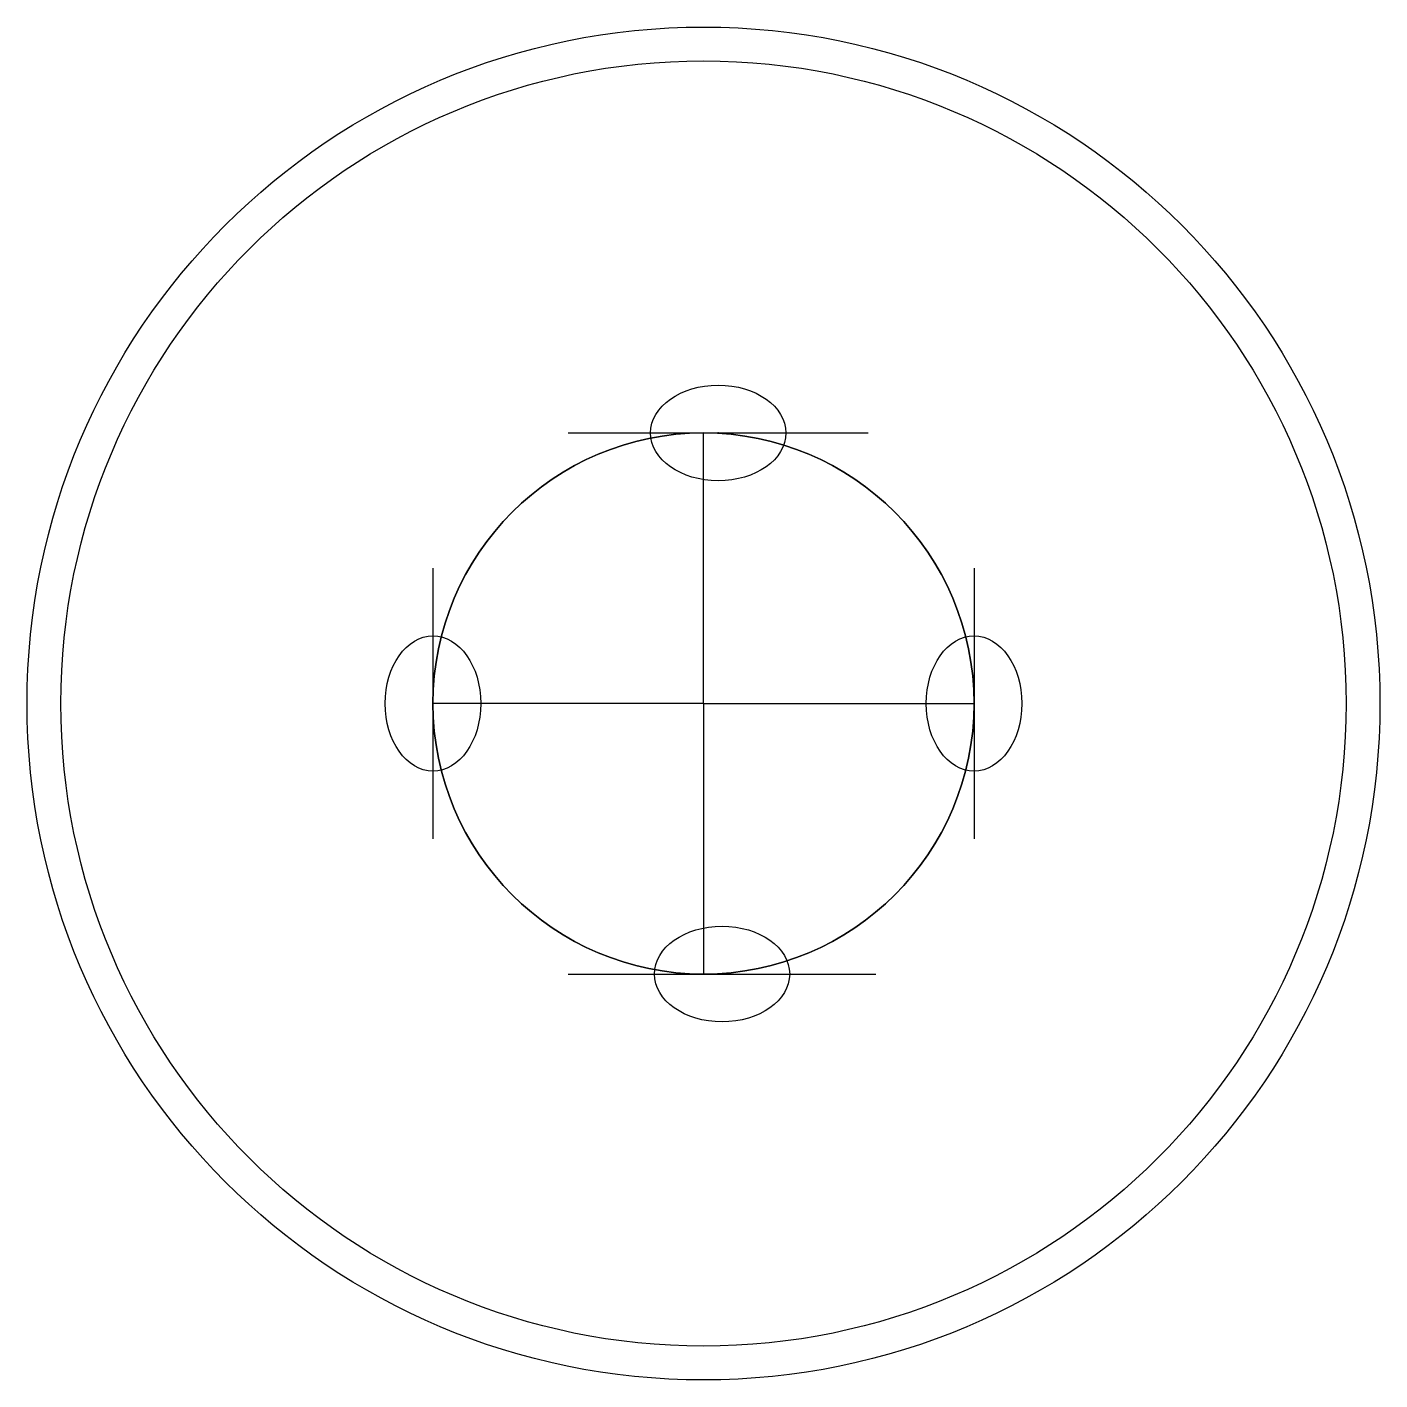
# Model space of a CAD drawing. Header units: centimetres. Extents: x -5 to 5, y -5 to 5.
import ezdxf

# ---------------------------------------------------------------- set-up
doc = ezdxf.new("R2010")
doc.units = ezdxf.units.CM
doc.header["$MEASUREMENT"] = 0
for name, color, linetype in [('INJECTOR PLATE (FIRST DESIGN RAW) v4_Sketch1', 7, 'Continuous'), ('INJECTOR PLATE (FIRST DESIGN RAW) v4_Sketch10', 7, 'Continuous'), ('INJECTOR PLATE (FIRST DESIGN RAW) v4_Sketch2', 7, 'Continuous'), ('INJECTOR PLATE (FIRST DESIGN RAW) v4_Sketch3', 7, 'Continuous'), ('INJECTOR PLATE (FIRST DESIGN RAW) v4_Sketch4', 7, 'Continuous'), ('INJECTOR PLATE (FIRST DESIGN RAW) v4_Sketch5', 7, 'Continuous'), ('INJECTOR PLATE (FIRST DESIGN RAW) v4_Sketch6', 7, 'Continuous'), ('INJECTOR PLATE (FIRST DESIGN RAW) v4_Sketch7', 7, 'Continuous'), ('INJECTOR PLATE (FIRST DESIGN RAW) v4_Sketch8', 7, 'Continuous'), ('INJECTOR PLATE (FIRST DESIGN RAW) v4_Sketch9', 7, 'Continuous')]:
    doc.layers.add(name, color=color, linetype=linetype)

msp = doc.modelspace()

# ---------------------------------------------------------------- linework, layer by layer
at = {"layer": 'INJECTOR PLATE (FIRST DESIGN RAW) v4_Sketch1'}
msp.add_circle((0, 0), 5, dxfattribs=at)
msp.add_point((0, 0), dxfattribs=at)
at = {"layer": 'INJECTOR PLATE (FIRST DESIGN RAW) v4_Sketch10', "extrusion": (0, 0.707107, 0.707107)}
msp.add_circle((-0.109, -0.707, 2.121), 0.5, dxfattribs=at)
at = {"layer": 'INJECTOR PLATE (FIRST DESIGN RAW) v4_Sketch10'}
msp.add_point((0.109, 2, 1), dxfattribs=at)
at = {"layer": 'INJECTOR PLATE (FIRST DESIGN RAW) v4_Sketch2'}
msp.add_circle((0, 0, 1), 4.75, dxfattribs=at)
msp.add_point((0, 0, 1), dxfattribs=at)
at = {"layer": 'INJECTOR PLATE (FIRST DESIGN RAW) v4_Sketch3'}
msp.add_circle((0, 0), 2, dxfattribs=at)
msp.add_point((0, 0), dxfattribs=at)
at = {"layer": 'INJECTOR PLATE (FIRST DESIGN RAW) v4_Sketch4', "extrusion": (0, 0, -1)}
msp.add_circle((0, 0, 2), 2, dxfattribs=at)
at = {"layer": 'INJECTOR PLATE (FIRST DESIGN RAW) v4_Sketch4'}
msp.add_point((0, 0, -2), dxfattribs=at)
at = {"layer": 'INJECTOR PLATE (FIRST DESIGN RAW) v4_Sketch5'}
for p, q in [((-1, 2, 1), (1.218, 2, 1)), ((0, 0, 1), (0, 2, 1)), ((-2, 1, 1), (-2, -1, 1)), ((2, 1, 1), (2, -1, 1)), ((0, 0, 1), (-2, 0, 1)), ((0, 0, 1), (0, -2, 1)), ((0, 0, 1), (2, 0, 1)), ((-1, -2, 1), (1.274, -2, 1))]:
    msp.add_line(p, q, dxfattribs=at)
msp.add_point((0, 0, 1), dxfattribs=at)
at = {"layer": 'INJECTOR PLATE (FIRST DESIGN RAW) v4_Sketch6', "extrusion": (-0.707107, 0, 0.707107)}
msp.add_circle((0, -0.707, 2.121), 0.5, dxfattribs=at)
at = {"layer": 'INJECTOR PLATE (FIRST DESIGN RAW) v4_Sketch6'}
msp.add_point((-2, 0, 1), dxfattribs=at)
at = {"layer": 'INJECTOR PLATE (FIRST DESIGN RAW) v4_Sketch7'}
msp.add_point((0, 0, 1), dxfattribs=at)
at = {"layer": 'INJECTOR PLATE (FIRST DESIGN RAW) v4_Sketch8', "extrusion": (0, -0.707107, 0.707107)}
msp.add_circle((0.137, -0.707, 2.121), 0.5, dxfattribs=at)
at = {"layer": 'INJECTOR PLATE (FIRST DESIGN RAW) v4_Sketch8'}
msp.add_point((0.137, -2, 1), dxfattribs=at)
at = {"layer": 'INJECTOR PLATE (FIRST DESIGN RAW) v4_Sketch9', "extrusion": (0.707107, 0, 0.707107)}
msp.add_circle((0, -0.707, 2.121), 0.5, dxfattribs=at)
at = {"layer": 'INJECTOR PLATE (FIRST DESIGN RAW) v4_Sketch9'}
msp.add_point((2, 0, 1), dxfattribs=at)

doc.saveas('drawing.dxf')
